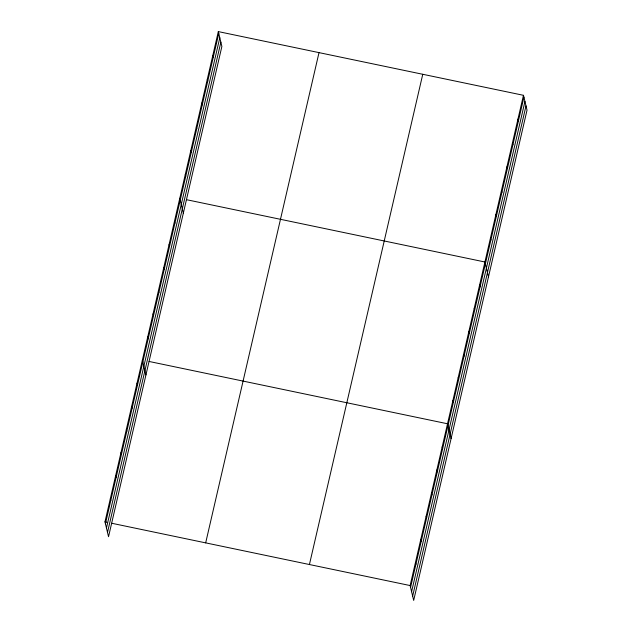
<?xml version="1.0" encoding="UTF-8"?>
<svg xmlns="http://www.w3.org/2000/svg" width="632" height="632" viewBox="0 0 632 632"><rect width="100%" height="100%" fill="white"/><g stroke="black" fill="none" stroke-linecap="round" stroke-linejoin="round"><path stroke-width="0.95" d="M218.317 31.6L221.879 46.444L108.538 536.694L104.975 521.85L218.317 31.6L523.462 95.306L527.025 110.15L413.683 600.4L410.121 585.556L523.462 95.306M105.433 523.731L218.767 33.488M106.46 528.004L219.794 37.762M107.511 532.413L220.852 42.17M205.677 542.872L319.01 52.622M309.427 564.534L422.761 74.284M410.571 587.444L523.912 97.194M411.598 591.718L524.939 101.468M412.657 596.126L525.998 105.876M186.495 199.688L484.926 261.996L488.489 276.84M149.089 361.465L447.519 423.772L451.09 438.616M104.975 521.85L106.895 522.245M111.69 523.249L410.121 585.556M517.956 119.124L518.406 121.004M512.449 142.935L512.9 144.815M506.943 166.745L507.393 168.633M501.437 190.556L501.895 192.444M495.93 214.367L496.389 216.255M490.432 238.185L490.882 240.065M479.577 285.103L480.036 286.991M474.237 308.219L474.687 310.099M468.897 331.326L469.347 333.214M463.548 354.441L464.007 356.322M458.208 377.549L458.658 379.437M452.868 400.664L453.318 402.545M442.179 446.887L442.629 448.767M436.838 469.995L437.289 471.883M431.49 493.11L431.948 494.99M426.15 516.226L426.6 518.106M420.809 539.333L421.26 541.221M415.461 562.448L415.919 564.329M212.81 55.411L213.261 57.299M207.304 79.221L207.754 81.109M201.798 103.04L202.256 104.92M196.299 126.85L196.75 128.731M190.793 150.661L191.243 152.541M185.287 174.471L185.737 176.36M179.78 198.282L183.343 213.126M174.44 221.398L174.89 223.278M169.092 244.505L169.55 246.393M163.751 267.62L164.202 269.501M158.411 290.728L158.861 292.616M153.062 313.843L153.521 315.724M147.722 336.951L148.172 338.839M142.382 360.066L145.945 374.91M137.033 383.174L137.492 385.062M131.693 406.289L132.143 408.169M126.353 429.404L126.803 431.285M121.004 452.512L121.463 454.4M115.664 475.627L116.114 477.508M110.324 498.735L110.774 500.623"/></g></svg>
